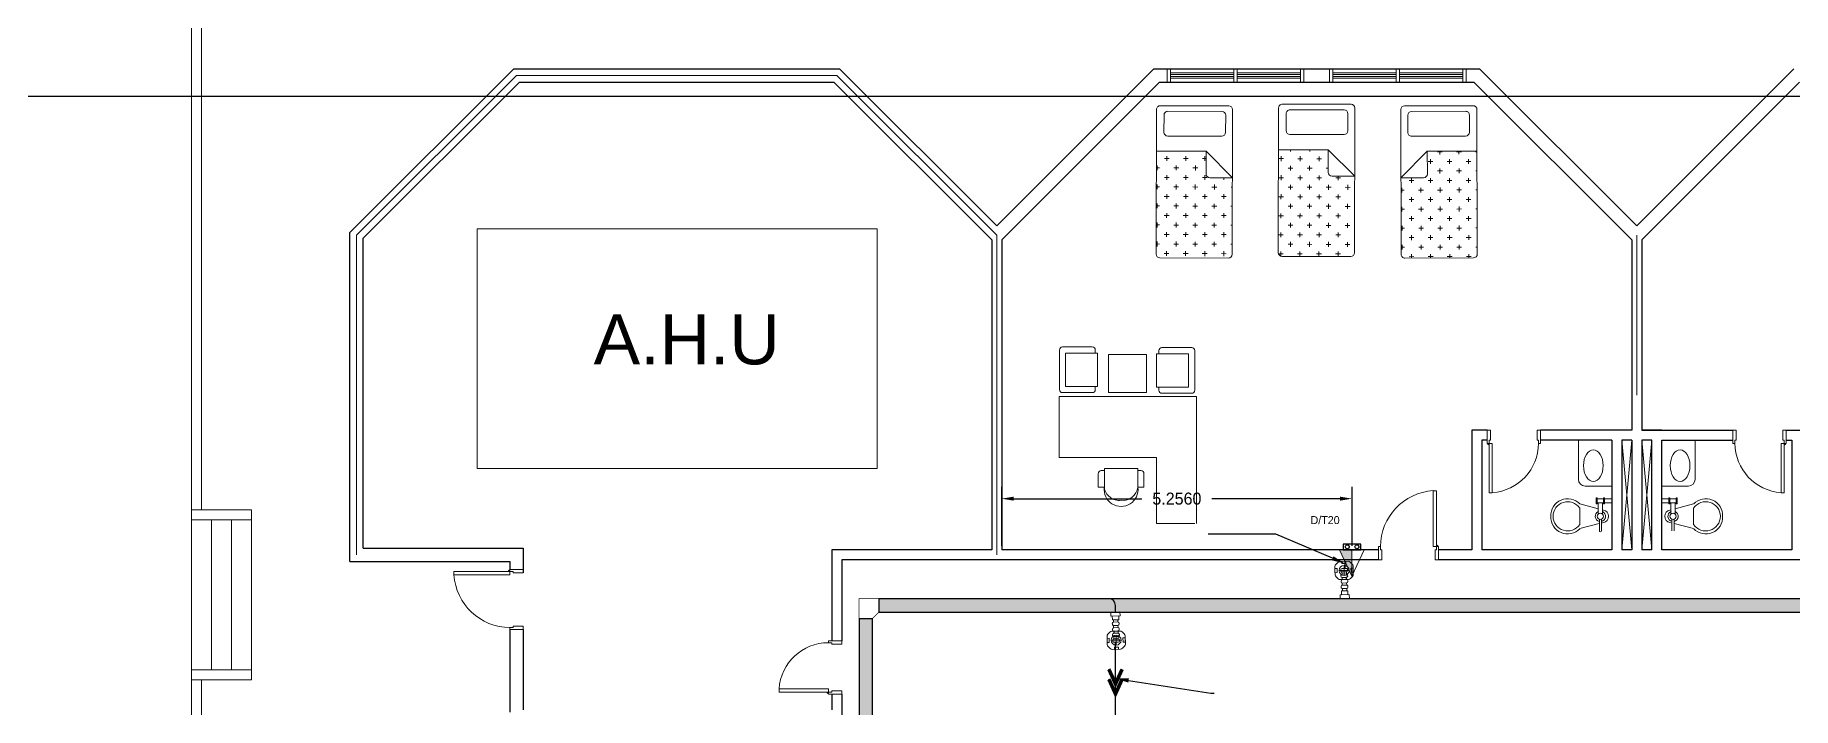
# Model space of a CAD drawing. Extents: x -3700 to 3801, y 313 to 399.
# Drawn here: x 2.98 to 29.34, y 367.9 to 378.01 of the extents above; entities that cross this region are included whole.
import ezdxf
from ezdxf import colors
from ezdxf.entities.mleader import LeaderData, LeaderLine
from ezdxf.enums import TextEntityAlignment as Align
from ezdxf.math import Vec2, Vec3

# ---------------------------------------------------------------- set-up
doc = ezdxf.new("R2010")
doc.units = 0
doc.header["$LTSCALE"] = 0.15
doc.linetypes.add('CONTINOUS', pattern=[0])
doc.layers.get('0').update_dxf_attribs({"color": 252})
doc.layers.get('Defpoints').update_dxf_attribs({"color": 252})
for name, color, linetype, lineweight in [('0 LEGEND', 140, 'Continuous', 0), ('anal', 252, 'Continuous', 20), ('DOOR', 252, 'Continuous', 20), ('EL-PULL BOX-50', 3, 'Continuous', 0), ('FUR', 252, 'Continuous', 9), ('T-STRUCTURED', 7, 'Continuous', 0), ('TMG-LC-ACCEORISE', 1, 'Continuous', 0), ('wall', 252, 'Continuous', 30)]:
    doc.layers.add(name, color=color, linetype=linetype, lineweight=lineweight)
for name, color, linetype in [('0 sockets', 252, 'Continuous'), ('0 sound', 252, 'Continuous'), ('0 WIRINF', 2, 'Continuous'), ('AUTOINCR', 7, 'Continuous'), ('bound', 252, 'Continuous'), ('CIRCUIT_PRO_LAYER', 7, 'Continuous'), ('CPTOOLS-TRAY', 1, 'Continuous')]:
    doc.layers.add(name, color=color, linetype=linetype)
doc.dimstyles.get("Standard").update_dxf_attribs({"dimtxt": 0.18, "dimasz": 0.18, "dimexe": 0.18, "dimexo": 0.0625, "dimgap": 0.09, "dimtad": 0, "dimtih": 1, "dimtoh": 1, "dimdec": 4, "dimzin": 0, "dimdsep": 46, "dimtxsty": 'Standard', "dimcen": 0.09, "dimadec": 0, "dimazin": 0, "dimtfac": 1, "dimtdec": 4, "dimtofl": 0, "dimtmove": 0, "dimatfit": 3, "dimfxl": 1, "dimtolj": 1, "dimtzin": 0, "dimarcsym": 0})

# ---------------------------------------------------------------- blocks, each defined once
blk = doc.blocks.new('A$C48FC3568')
at = {"layer": 'FUR'}
h = blk.add_hatch(dxfattribs=at)
h.set_pattern_fill('CROSS', color=256, scale=0.5, style=0)
h.set_pattern_definition([(0, (-34.60875, 58.23435), (0.125, -0.125), [0.0625, -0.1875]), (270, (-34.5775, 58.2656), (-0.125, -0.125), [0.0625, -0.1875])])
h.paths.add_polyline_path([(1.055, 0.703), (1.055, 1), (0.05, 1, 0.414214), (0, 0.95), (0, 0.05, 0.414214), (0.05, 0), (1.402, 0), (1.402, 0.653), (1.105, 0.653, -0.414214)])
for p, q in [((0, 0.95), (0, 0.05)), ((1.95, 1), (0.05, 1)), ((1.402, 0.653), (1.055, 1)), ((1.055, 1), (1.055, 0.703)), ((2, 0.05), (2, 0.95)), ((1.602, 0.859), (1.602, 0.15)), ((1.877, 0.909), (1.652, 0.909)), ((1.927, 0.15), (1.927, 0.859)), ((1.402, 0.653), (1.105, 0.653)), ((1.402, 0), (1.402, 0.653)), ((1.652, 0.1), (1.877, 0.1)), ((0.05, 0), (1.95, 0))]:
    blk.add_line(p, q, dxfattribs=at)
for centre, start, end in [((0.05, 0.95), 90, 180), ((1.95, 0.95), 360, 90), ((1.105, 0.703), 180, 270), ((1.652, 0.859), 90, 180), ((1.877, 0.859), 360, 90), ((0.05, 0.05), 180, 270), ((1.652, 0.15), 180, 270), ((1.877, 0.15), 270, 0), ((1.95, 0.05), 270, 360)]:
    blk.add_arc(centre, 0.05, start, end, dxfattribs=at)
blk = doc.blocks.new('D90')
at = {"layer": 'DOOR'}
for points in [[(0.03, 0.2), (0.03, 1.04), (0.078, 1.04), (0.078, 0.2)], [(0.03, 0.2), (0, 0.2), (0, 0), (0.05, 0), (0.05, 0.15), (0.03, 0.15)], [(0.87, 0.2), (0.9, 0.2), (0.9, 0), (0.85, 0), (0.85, 0.15), (0.87, 0.15)]]:
    blk.add_lwpolyline(points, close=True, dxfattribs=at)
blk.add_circle((0.02, 0.21), 0.01, dxfattribs=at)
blk.add_arc((0.025, 0.197), 0.845, 0.2218, 86.3889, dxfattribs=at)
blk = doc.blocks.new('D80')
at = {"layer": 'DOOR'}
for points in [[(0.03, 0.2), (0.03, 0.94), (0.078, 0.94), (0.078, 0.2)], [(0.03, 0.2), (0, 0.2), (0, 0), (0.05, 0), (0.05, 0.15), (0.03, 0.15)], [(0.77, 0.2), (0.8, 0.2), (0.8, 0), (0.75, 0), (0.75, 0.15), (0.77, 0.15)]]:
    blk.add_lwpolyline(points, close=True, dxfattribs=at)
blk.add_circle((0.02, 0.21), 0.01, dxfattribs=at)
blk.add_arc((0.03, 0.2), 0.74, 0, 86.2769, dxfattribs=at)
blk = doc.blocks.new('ARCH')
at = {"layer": 'anal'}
for p, q in [((5.325, 377.4), (5.325, 379.875)), ((5.475, 377.4), (5.475, 379.725)), ((5.325, 326.925), (5.325, 377.4)), ((5.475, 370.875), (5.475, 377.4)), ((10.2, 377.4), (7.8, 375)), ((7.8, 375), (10.2, 377.4)), ((15, 377.4), (10.2, 377.4)), ((10.2, 377.4), (15, 377.4)), ((17.4, 375), (15, 377.4)), ((15, 377.4), (17.4, 375)), ((19.958, 377.4), (19.958, 377.5)), ((19.958, 377.4), (19.958, 377.3)), ((20.008, 377.5), (20.008, 377.3)), ((20.008, 377.44), (20.958, 377.44)), ((20.008, 377.415), (20.958, 377.415)), ((20.008, 377.4), (20.008, 377.3)), ((20.008, 377.385), (20.958, 377.385)), ((20.008, 377.36), (20.958, 377.36)), ((20.958, 377.5), (20.958, 377.3)), ((21.008, 377.5), (21.008, 377.3)), ((21.008, 377.44), (21.958, 377.44)), ((21.008, 377.415), (21.958, 377.415)), ((21.008, 377.385), (21.958, 377.385)), ((21.008, 377.36), (21.958, 377.36)), ((21.958, 377.5), (21.958, 377.3)), ((21.958, 377.4), (21.958, 377.3)), ((22.008, 377.4), (22.008, 377.5)), ((22.008, 377.4), (22.008, 377.3)), ((22.392, 377.4), (22.392, 377.5)), ((22.392, 377.4), (22.392, 377.3)), ((22.442, 377.5), (22.442, 377.3)), ((23.392, 377.44), (22.442, 377.44)), ((23.392, 377.415), (22.442, 377.415)), ((22.442, 377.4), (22.442, 377.3)), ((23.392, 377.385), (22.442, 377.385)), ((23.392, 377.36), (22.442, 377.36)), ((23.392, 377.5), (23.392, 377.3)), ((23.442, 377.5), (23.442, 377.3)), ((24.392, 377.44), (23.442, 377.44)), ((24.392, 377.415), (23.442, 377.415)), ((24.392, 377.385), (23.442, 377.385)), ((24.392, 377.36), (23.442, 377.36)), ((24.392, 377.5), (24.392, 377.3)), ((24.392, 377.4), (24.392, 377.3)), ((24.442, 377.4), (24.442, 377.5)), ((24.442, 377.4), (24.442, 377.3)), ((7.8, 375), (7.8, 370.2)), ((7.8, 370.2), (7.8, 375)), ((17.4, 372.6), (17.4, 375)), ((17.4, 372.6), (17.4, 375)), ((17.4, 372.6), (17.4, 375)), ((17.4, 372.6), (17.4, 375)), ((17.4, 372.6), (17.4, 375)), ((17.4, 372.6), (17.4, 375)), ((17.4, 372.6), (17.4, 375)), ((17.4, 372.6), (17.4, 375)), ((17.4, 372.6), (17.4, 375)), ((17.4, 372.6), (17.4, 375)), ((17.4, 372.6), (17.4, 375)), ((17.4, 372.6), (17.4, 375)), ((17.4, 372.6), (17.4, 375)), ((17.4, 372.6), (17.4, 375)), ((17.4, 372.6), (17.4, 375)), ((17.4, 372.6), (17.4, 375)), ((17.4, 372.6), (17.4, 375)), ((17.4, 372.6), (17.4, 375)), ((17.4, 370.2), (17.4, 375)), ((17.4, 375), (17.4, 370.2)), ((27, 372.6), (27, 375)), ((27, 372.6), (27, 375)), ((27, 372.6), (27, 375)), ((27, 372.6), (27, 375)), ((27, 372.6), (27, 375)), ((27, 372.6), (27, 375)), ((27, 372.6), (27, 375)), ((27, 372.6), (27, 375)), ((27, 372.6), (27, 375)), ((27, 372.6), (27, 375)), ((27, 372.6), (27, 375)), ((27, 372.6), (27, 375)), ((27, 372.6), (27, 375)), ((27, 372.6), (27, 375)), ((27, 372.6), (27, 375)), ((27, 372.6), (27, 375)), ((27, 372.6), (27, 375)), ((27, 372.6), (27, 375)), ((26.775, 371.925), (26.925, 370.275)), ((26.925, 371.925), (26.775, 370.275)), ((27.075, 371.925), (27.225, 370.275)), ((27.225, 371.925), (27.075, 370.275)), ((5.325, 370.875), (6.225, 370.875)), ((5.325, 370.725), (6.225, 370.725)), ((5.325, 370.725), (5.625, 370.725)), ((5.325, 370.725), (5.325, 368.475)), ((5.625, 370.725), (5.625, 368.475)), ((5.925, 370.725), (5.925, 368.475)), ((6.225, 370.875), (6.225, 368.325)), ((6.225, 368.475), (5.325, 368.475)), ((6.225, 368.325), (5.325, 368.325)), ((5.475, 327.075), (5.475, 368.325))]:
    blk.add_line(p, q, dxfattribs=at)
blk.add_lwpolyline([(15.607, 375.099), (9.607, 375.099), (9.607, 371.499), (15.607, 371.499)], close=True, dxfattribs=at)
at = {"layer": 'bound', "color": 2}
blk.add_lwpolyline([(91.902, 377.348), (94.426, 377.348), (94.426, 312.722), (-14.994, 312.722), (-14.994, 377.09), (94.639, 377.09)], dxfattribs=at)
at = {"layer": 'FUR'}
for p, q in [((18.387, 373.323), (18.833, 373.323)), ((18.341, 372.98), (18.341, 373.277)), ((18.433, 373.232), (18.913, 373.232)), ((18.433, 372.98), (18.433, 373.232)), ((18.878, 373.232), (18.878, 373.277)), ((18.913, 372.98), (18.913, 373.232)), ((19.078, 373.211), (19.649, 373.211)), ((19.078, 373.211), (19.078, 372.64)), ((19.649, 373.211), (19.649, 372.64)), ((19.799, 372.971), (19.799, 373.222)), ((20.279, 373.222), (19.799, 373.222)), ((19.834, 373.222), (19.834, 373.268)), ((20.325, 373.313), (19.879, 373.313)), ((20.279, 372.971), (20.279, 373.222)), ((20.371, 372.971), (20.371, 373.268)), ((18.341, 372.98), (18.341, 372.683)), ((18.433, 372.98), (18.433, 372.729)), ((18.913, 372.98), (18.913, 372.729)), ((19.799, 372.971), (19.799, 372.719)), ((20.279, 372.971), (20.279, 372.719)), ((20.371, 372.971), (20.371, 372.673)), ((20.395, 372.579), (18.337, 372.579)), ((18.337, 372.579), (18.337, 371.665)), ((18.387, 372.637), (18.833, 372.637)), ((18.433, 372.729), (18.913, 372.729)), ((18.878, 372.729), (18.878, 372.683)), ((19.078, 372.64), (19.649, 372.64)), ((20.279, 372.719), (19.799, 372.719)), ((19.834, 372.719), (19.834, 372.673)), ((20.325, 372.628), (19.879, 372.628)), ((20.395, 370.674), (20.395, 372.579)), ((26.125, 371.335), (26.125, 371.925)), ((27.875, 371.335), (27.875, 371.925)), ((19.799, 371.665), (18.337, 371.665)), ((19.266, 371.5), (19.015, 371.5)), ((19.015, 371.216), (19.015, 371.5)), ((19.266, 371.5), (19.518, 371.5)), ((19.518, 371.216), (19.518, 371.5)), ((19.799, 371.665), (19.799, 370.674)), ((18.923, 371.216), (18.923, 371.42)), ((18.923, 371.216), (19.015, 371.216)), ((19.015, 371.466), (18.969, 371.466)), ((19.518, 371.466), (19.563, 371.466)), ((19.518, 371.216), (19.609, 371.216)), ((19.609, 371.216), (19.609, 371.42)), ((26.225, 371.235), (26.625, 371.235)), ((27.775, 371.235), (27.375, 371.235)), ((26.424, 370.893), (26.146, 370.965)), ((26.393, 371.058), (26.409, 371.058)), ((26.393, 370.965), (26.393, 371.058)), ((26.409, 370.965), (26.393, 370.965)), ((26.409, 371.058), (26.409, 370.965)), ((26.409, 371.043), (26.501, 371.043)), ((26.501, 370.981), (26.409, 370.981)), ((26.424, 370.981), (26.424, 370.815)), ((26.486, 370.814), (26.486, 370.981)), ((26.501, 371.058), (26.517, 371.058)), ((26.501, 370.965), (26.501, 371.058)), ((26.517, 370.965), (26.501, 370.965)), ((26.517, 371.058), (26.517, 370.965)), ((26.517, 371.043), (26.625, 371.043)), ((26.625, 370.981), (26.517, 370.981)), ((27.483, 371.043), (27.375, 371.043)), ((27.375, 370.981), (27.483, 370.981)), ((27.483, 371.058), (27.483, 370.965)), ((27.499, 371.058), (27.483, 371.058)), ((27.483, 370.965), (27.499, 370.965)), ((27.499, 370.965), (27.499, 371.058)), ((27.591, 371.043), (27.499, 371.043)), ((27.499, 370.981), (27.591, 370.981)), ((27.514, 370.814), (27.514, 370.981)), ((27.576, 370.981), (27.576, 370.815)), ((27.576, 370.893), (27.854, 370.965)), ((27.607, 371.058), (27.591, 371.058)), ((27.591, 371.058), (27.591, 370.965)), ((27.591, 370.965), (27.607, 370.965)), ((27.607, 370.965), (27.607, 371.058)), ((26.146, 370.657), (26.146, 370.904)), ((26.44, 370.564), (26.44, 370.737)), ((26.501, 370.687), (26.47, 370.679)), ((26.471, 370.737), (26.471, 370.564)), ((26.501, 370.873), (26.486, 370.877)), ((27.499, 370.873), (27.514, 370.877)), ((27.499, 370.687), (27.53, 370.679)), ((27.529, 370.737), (27.529, 370.564)), ((27.56, 370.564), (27.56, 370.737)), ((27.854, 370.657), (27.854, 370.904)), ((20.371, 370.674), (19.799, 370.674)), ((26.439, 370.671), (26.146, 370.595)), ((27.561, 370.671), (27.854, 370.595))]:
    blk.add_line(p, q, dxfattribs=at)
for centre in [(26.455, 370.78), (27.545, 370.78)]:
    blk.add_circle(centre, 0.0463, dxfattribs=at)
for centre, radius, start, end in [((18.387, 373.277), 0.0457, 90, 180), ((18.833, 373.277), 0.0457, 360, 90), ((19.879, 373.268), 0.0457, 90, 180), ((20.325, 373.268), 0.0457, 0, 90), ((18.387, 372.683), 0.0457, 180, 270), ((18.833, 372.683), 0.0457, 270, 360), ((19.879, 372.673), 0.0457, 180, 270), ((20.325, 372.673), 0.0457, 270, 0), ((18.969, 371.42), 0.0457, 90, 180), ((19.266, 371.182), 0.254, 172.4334, 7.5666), ((19.238, 371.244), 0.225, 187.1177, 277.1177), ((19.294, 371.244), 0.225, 262.8823, 352.8823), ((19.563, 371.42), 0.0457, 0, 90), ((26.225, 371.335), 0.1, 180, 270), ((27.775, 371.335), 0.1, 270, 360), ((25.963, 370.795), 0.25, 43.0172, 183.38), ((25.965, 370.779), 0.22, 34.5054, 179.7), ((28.037, 370.795), 0.25, 356.62, 136.9828), ((28.035, 370.779), 0.22, 0.3, 145.4946), ((25.963, 370.765), 0.25, 176.62, 316.9828), ((25.965, 370.781), 0.22, 180.3, 325.4946), ((26.455, 370.78), 0.0772, 113.4137, 258.1237), ((26.455, 370.78), 0.0772, 281.423, 67.1495), ((26.484, 370.78), 0.0942, 280.3889, 79.6111), ((27.516, 370.78), 0.0942, 100.3889, 259.6111), ((27.545, 370.78), 0.0772, 112.8505, 258.577), ((27.545, 370.78), 0.0772, 281.8763, 66.5863), ((28.037, 370.765), 0.25, 223.0172, 3.38), ((28.035, 370.781), 0.22, 214.5054, 359.7), ((26.455, 370.564), 0.0154, 180, 360)]:
    blk.add_arc(centre, radius, start, end, dxfattribs=at)
at = {"layer": 'FUR', "extrusion": (0, 0, -1)}
blk.add_ellipse((26.349, 371.541), major_axis=(0, 0.238), ratio=0.619046, start_param=3.141593, end_param=9.424778, dxfattribs=at)
at = {"layer": 'FUR'}
blk.add_ellipse((27.651, 371.541), major_axis=(0, 0.238), ratio=0.619046, start_param=3.141593, end_param=9.424778, dxfattribs=at)
at = {"layer": 'wall'}
for p, q in [((7.7, 375.041), (10.159, 377.5)), ((7.9, 374.959), (10.241, 377.3)), ((10.159, 377.5), (15.041, 377.5)), ((10.241, 377.3), (14.959, 377.3)), ((14.959, 377.3), (17.325, 374.934)), ((15.041, 377.5), (17.4, 375.141)), ((17.4, 375.141), (19.759, 377.5)), ((17.475, 374.934), (19.841, 377.3)), ((19.759, 377.5), (24.641, 377.5)), ((19.841, 377.3), (24.559, 377.3)), ((24.559, 377.3), (26.925, 374.934)), ((24.641, 377.5), (27, 375.141)), ((27, 375.141), (29.359, 377.5)), ((27.075, 374.934), (29.441, 377.3)), ((7.7, 370.1), (7.7, 375.041)), ((7.9, 370.3), (7.9, 374.959)), ((17.325, 374.934), (17.325, 370.275)), ((17.475, 374.934), (17.475, 370.275)), ((26.925, 374.934), (26.925, 372.075)), ((27.075, 374.934), (27.075, 372.075)), ((24.525, 372.075), (24.525, 370.275)), ((24.756, 372.075), (24.525, 372.075)), ((26.925, 372.075), (25.556, 372.075)), ((26.925, 372.075), (26.625, 372.075)), ((27.375, 372.075), (27.075, 372.075)), ((27.075, 372.075), (28.444, 372.075)), ((29.244, 372.075), (29.475, 372.075)), ((24.675, 371.925), (24.675, 370.275)), ((24.756, 371.925), (24.675, 371.925)), ((26.625, 371.925), (25.556, 371.925)), ((26.625, 371.925), (26.625, 370.275)), ((26.775, 371.925), (26.775, 370.275)), ((26.925, 371.925), (26.775, 371.925)), ((26.925, 371.925), (26.925, 370.275)), ((27.225, 371.925), (27.075, 371.925)), ((27.075, 371.925), (27.075, 370.275)), ((27.225, 370.275), (27.225, 371.925)), ((27.375, 370.275), (27.375, 371.925)), ((27.375, 371.925), (28.444, 371.925)), ((29.244, 371.925), (29.325, 371.925)), ((29.325, 371.925), (29.325, 370.275)), ((7.9, 370.3), (10.3, 370.3)), ((10.3, 370.3), (10.3, 369.93)), ((17.325, 370.275), (14.925, 370.275)), ((14.925, 370.275), (14.925, 368.912)), ((23.127, 370.275), (17.475, 370.275)), ((24.525, 370.275), (24.027, 370.275)), ((26.625, 370.275), (24.675, 370.275)), ((26.925, 370.275), (26.775, 370.275)), ((27.225, 370.275), (27.075, 370.275)), ((29.325, 370.275), (27.375, 370.275)), ((7.7, 370.1), (10.1, 370.1)), ((10.1, 370.1), (10.1, 369.98)), ((17.4, 370.125), (15.075, 370.125)), ((15.075, 370.125), (15.075, 368.912)), ((23.127, 370.125), (17.325, 370.125)), ((29.973, 370.125), (24.027, 370.125)), ((30.023, 370.125), (27.075, 370.125)), ((10.1, 369.08), (10.1, 367.841)), ((10.3, 369.08), (10.3, 367.875)), ((14.925, 368.112), (14.925, 367.875)), ((15.075, 368.112), (15.075, 367.725))]:
    blk.add_line(p, q, dxfattribs=at)
at = {"layer": 'DOOR', "xscale": -1}
for name, p, rotation in [('D80', (24.756, 372.075), 180), ('D90', (10.3, 369.98), 90)]:
    blk.add_blockref(name, p, dxfattribs=dict(at, rotation=rotation))
at = {"layer": 'DOOR'}
for p, rotation in [((29.244, 372.075), 179.9999999999999), ((15.075, 368.112), 90)]:
    blk.add_blockref('D80', p, dxfattribs=dict(at, rotation=rotation))
at = {"layer": 'DOOR', "xscale": -1}
blk.add_blockref('D90', (24.027, 370.125), dxfattribs=at)
at = {"layer": 'FUR'}
for p, xscale, yscale, zscale, rotation in [((19.791, 374.66), -1.142857142856969, 1.142857142856997, 1.142857142856983, 269.8740982340422), ((21.624, 374.683), -1.142857142856969, 1.142857142856997, 1.142857142856983, 269.8740982340422), ((24.609, 374.66), 1.142857142856969, 1.142857142856969, 1.142857142856969, 90.12590176595786)]:
    blk.add_blockref('A$C48FC3568', p, dxfattribs=dict(at, xscale=xscale, yscale=yscale, zscale=zscale, rotation=rotation))
at = {"layer": 'anal', "insert": (11.354, 373.811), "char_height": 0.75, "width": 4.8, "attachment_point": 1}
blk.add_mtext('{\\fArial|b0|i0|c0|p34;A.H.U}', dxfattribs=at)
blk = doc.blocks.new('DAR-DB112-B1-TI0003_dwg__U74-18406553-LEGEND')
at = {"layer": 'T-STRUCTURED'}
blk.add_hatch(color=256, dxfattribs=at).paths.add_polyline_path([(0, 0), (0, 295), (-138, 295)])
blk.add_line((0, 295), (0, 0), dxfattribs=at)
at = {"layer": 'T-STRUCTURED', "flags": 128}
blk.add_lwpolyline([(138, 295), (0, 0), (-138, 295)], close=True, dxfattribs=at)
blk = doc.blocks.new('data and tele')
h = blk.add_hatch()
h.set_pattern_fill('ANGLE', color=3)
h.set_pattern_definition([(0, (0, 0), (0, 6.985), [5.08, -1.905]), (90, (0, 0), (-6.985, 4e-16), [5.08, -1.905])])
h.paths.add_polyline_path([(0.106, 0.047, 1), (0.046, 0.047, 1)])
at = {"color": 3}
blk.add_lwpolyline([(-0.129, 0), (0.136, 0), (0.136, 0.086), (-0.129, 0.086)], close=True, dxfattribs=at)
for centre in [(-0.069, 0.047), (0.076, 0.047)]:
    blk.add_circle(centre, 0.03, dxfattribs=at)
at = {"xscale": 0.001331826653845942, "yscale": 0.001331826653845942, "zscale": 0.001331826653845942}
blk.add_blockref('DAR-DB112-B1-TI0003_dwg__U74-18406553-LEGEND', (0, -0.392), dxfattribs=at)
blk = doc.blocks.new('*U150')
at = {"color": 0, "const_width": 0.01}
for points in [[(-0.1, 0.2), (-0.1, 0.25)], [(0.1, 0.2), (0.1, 0.25)], [(0.25, 0.1), (0.2, 0.1)], [(0.25, -0.1), (0.2, -0.1)]]:
    blk.add_lwpolyline(points, dxfattribs=at)
at = {"layer": 'CIRCUIT_PRO_LAYER', "color": 0, "const_width": 0.01}
blk.add_lwpolyline([(-0.1, -0.1), (-0.1, 0.2), (0.1, 0.2), (0.2, 0.1), (0.2, -0.1)], close=True, dxfattribs=at)
blk = doc.blocks.new('*U151')
at = {"layer": 'CPTOOLS-TRAY'}
h = blk.add_hatch(color=0, dxfattribs=at)
h.dxf.hatch_style = 1
h.paths.add_polyline_path([(0.1, 47.932), (-0.1, 47.932), (-0.1, 0), (0.1, 0)])
at = {"layer": 'CPTOOLS-TRAY', "color": 0}
blk.add_lwpolyline([(0.1, 47.932), (-0.1, 47.932), (-0.1, 0), (0.1, 0)], close=True, dxfattribs=at)
blk = doc.blocks.new('*U152')
at = {"layer": 'CPTOOLS-TRAY'}
h = blk.add_hatch(color=0, dxfattribs=at)
h.dxf.hatch_style = 1
h.paths.add_polyline_path([(0.1, 28.481), (-0.1, 28.481), (-0.1, 0), (0.1, 0)])
at = {"layer": 'CPTOOLS-TRAY', "color": 0}
blk.add_lwpolyline([(0.1, 28.481), (-0.1, 28.481), (-0.1, 0), (0.1, 0)], close=True, dxfattribs=at)
blk = doc.blocks.new('X4I0P7S6Y6')
at = {"layer": '0 sound', "color": 0}
for name, p, rotation in [('*U150', (15.435, 369.443), 270), ('*U151', (63.566, 369.443), 90), ('*U152', (15.435, 369.243), 180)]:
    blk.add_blockref(name, p, dxfattribs=dict(at, rotation=rotation))
blk = doc.blocks.new('JUNCTION BOX 2')
at = {"layer": 'TMG-LC-ACCEORISE', "color": 1, "ltscale": 0.4}
blk.add_lwpolyline([(-27, -85), (27, -85, 0.198912), (40, -79), (54, -66, 0.198912), (59, -53), (59, 2, 0.198912), (54, 15), (40, 28, 0.198912), (27, 34), (-27, 34, 0.198912), (-40, 28), (-54, 15, 0.198912), (-60, 2), (-60, -25), (-60, -53, 0.198912), (-54, -66), (-40, -79, 0.198912)], format="xyb", close=True, dxfattribs=at)
for points in [[(-14, 34), (12, 34), (12, 20), (-14, 20)], [(-60, -12), (-60, -39), (-45, -39), (-45, -12)], [(-14, -85), (12, -85), (12, -71), (-14, -71)], [(59, -12), (59, -39), (45, -39), (45, -12)]]:
    blk.add_lwpolyline(points, close=True, dxfattribs=at)
at = {"layer": 'TMG-LC-ACCEORISE', "color": 1}
for points in [[(0, 7), (0, -58)], [(-32, -25), (32, -25)]]:
    blk.add_lwpolyline(points, dxfattribs=at)
blk.add_circle((0, -25), 32.2, dxfattribs=at)
blk = doc.blocks.new('EMT CON. ADAPTER')
at = {"linetype": 'CONTINOUS'}
for points in [[(-60, 25), (-60, -25), (-30, -25), (-30, 25)], [(0, 35), (-30, 35), (-30, -35), (0, -35)]]:
    blk.add_lwpolyline(points, close=True, dxfattribs=at)
blk = doc.blocks.new('WERG')
at = {"layer": '0 LEGEND', "color": 1, "ltscale": 0.05}
for p, q in [((-43, 16), (-43, -16)), ((-27, 26), (-33, 26)), ((-17, 17), (0, 17)), ((-17, -16), (-17, 16)), ((-33, -26), (-27, -26)), ((-17, -17), (0, -17))]:
    blk.add_line(p, q, dxfattribs=at)
for centre, start, end in [((-33, 16), 90.0002, 180.0002), ((-27, 16), 0.0002, 90.0002), ((-33, -16), 180.0002, 270.0002), ((-27, -16), 270.0002, 0.0002)]:
    blk.add_arc(centre, 10, start, end, dxfattribs=at)
blk = doc.blocks.new('*U175')
at = {"layer": '0 LEGEND', "ltscale": 0.05}
for p in [(-189, 0), (-146, 0), (-103, 0), (-60, 0)]:
    blk.add_blockref('WERG', p, dxfattribs=at)
at = {"layer": '0 LEGEND', "ltscale": 0.05, "xscale": -1, "rotation": 180}
blk.add_blockref('EMT CON. ADAPTER', (0, 0), dxfattribs=at)
blk = doc.blocks.new('dd')
at = {"layer": 'EL-PULL BOX-50', "xscale": -0.001952159549914251, "yscale": 0.001952159549914252, "zscale": 0.001952159549914252, "rotation": 270.4385235983306}
blk.add_blockref('*U175', (0, 0), dxfattribs=at)
at = {"layer": 'EL-PULL BOX-50', "extrusion": (-0.000106033, 0.013854, 0.999904), "xscale": -0.002296658294016838, "yscale": 0.002296658294016836, "zscale": 0.002296658294016828, "rotation": 0.4385656867152221}
blk.add_blockref('JUNCTION BOX 2', (0.003, -0.365, -0.001), dxfattribs=at)
blk = doc.blocks.new('*U210')
at = {"layer": '0 sound', "color": 3}
blk.add_blockref('data and tele', (22.727, 370.275), dxfattribs=at)
blk = doc.blocks.new('*D218')
at = {"layer": '0 sound', "color": 0, "lineweight": -2, "transparency": 16777216}
for p, q in [((17.475, 370.337), (17.475, 371.225)), ((22.731, 370.337), (22.731, 371.225)), ((17.655, 371.045), (19.578, 371.045)), ((22.551, 371.045), (20.628, 371.045))]:
    blk.add_line(p, q, dxfattribs=at)
at = {"layer": '0 sound', "color": 0, "transparency": 16777216}
for points in [[(17.655, 371.075), (17.655, 371.015), (17.475, 371.045)], [(22.551, 371.075), (22.551, 371.015), (22.731, 371.045)]]:
    blk.add_solid(points, dxfattribs=at)
at = {"layer": 'Defpoints', "color": 0, "transparency": 16777216}
for p in [(17.475, 371.045), (17.475, 370.275), (22.731, 370.275)]:
    blk.add_point(p, dxfattribs=at)
at = {"layer": '0 sound', "color": 0, "transparency": 16777216, "insert": (20.103, 371.045), "char_height": 0.18, "attachment_point": 5}
blk.add_mtext('\\A1;5.2560', dxfattribs=at)
blk = doc.blocks.new('ds')
h = blk.add_hatch(color=2)
h.dxf.hatch_style = 1
h.paths.add_polyline_path([(0.259, 0.079), (0.245, 0.11), (0, 0), (0.245, -0.11), (0.259, -0.079), (0.084, 0)])
at = {"layer": '0 sockets', "color": 3}
for points in [[(0.245, -0.11), (0, 0), (0.245, 0.11)], [(0.259, -0.079), (0.084, 0), (0.259, 0.079)], [(0.259, 0.079), (0.245, 0.11)], [(0.259, -0.079), (0.245, -0.11)]]:
    blk.add_lwpolyline(points, dxfattribs=at)
blk = doc.blocks.new('qa')
h = blk.add_hatch(color=1)
h.dxf.hatch_style = 1
h.paths.add_polyline_path([(0.259, 0.079), (0.245, 0.11), (0, 0), (0.245, -0.11), (0.259, -0.079), (0.084, 0)])
h.paths.add_polyline_path([(0.408, 0.079), (0.394, 0.11), (0.149, 0), (0.394, -0.11), (0.408, -0.079), (0.233, 0)])
h = blk.add_hatch(color=1)
h.dxf.hatch_style = 1
h.paths.add_polyline_path([(0.259, 0.079), (0.245, 0.11), (0, 0), (0.245, -0.11), (0.259, -0.079), (0.084, 0)])
at = {"layer": '0 sockets', "color": 3}
for p in [(0, 0), (0.149, 0)]:
    blk.add_blockref('ds', p, dxfattribs=at)

msp = doc.modelspace()

# ---------------------------------------------------------------- linework, layer by layer
at = {"layer": '0 sockets', "color": 3}
for points in [[(22.62196, 370.10839), (22.62196, 369.99687)], [(22.62196, 369.54463), (22.62196, 369.54292)], [(19.18118, 367.26111), (19.18118, 368.89064)]]:
    msp.add_lwpolyline(points, dxfattribs=at)
msp.add_lwpolyline([(19.18118, 369.34288), (19.18118, 369.44292, 0.41421356), (19.08118, 369.54292), (18.64933, 369.54292)], format="xyb", dxfattribs=at)

# ---------------------------------------------------------------- block references
msp.add_blockref('ARCH', (0, 0), dxfattribs=at)
at = {"layer": '0 sound', "color": 3}
for name, p in [('data and tele', (22.72734, 370.275)), ('*U210', (0, 0))]:
    msp.add_blockref(name, p, dxfattribs=at)
for name, p, rotation in [('dd', (22.62196, 369.54459), 180.9624613850057), ('dd', (19.18118, 369.34292), 0.962461385005776), ('qa', (19.18118, 368.07587), 90)]:
    msp.add_blockref(name, p, dxfattribs=dict(at, rotation=rotation))
at = {"layer": '0 sound', "color": 1}
msp.add_blockref('X4I0P7S6Y6', (0, 0), dxfattribs=at)

# ---------------------------------------------------------------- texts
at = {"layer": 'AUTOINCR', "color": 1}
msp.add_text('D/T20', height=0.12, dxfattribs=at).set_placement((22.54421, 370.62745), align=Align.BOTTOM_RIGHT)

# ---------------------------------------------------------------- dimensions: what is measured, and where the dimension line sits
at = {"layer": '0 sound', "color": 3}
dim = msp.add_linear_dim(base=(17.475, 371.0452), p1=(22.73103, 370.275), p2=(17.475, 370.275), dimstyle='Standard', dxfattribs=at)
dim.commit()
dim.dimension.update_dxf_attribs({"geometry": '*D218', "text_midpoint": (20.10302, 371.0452)})

# ---------------------------------------------------------------- leaders
at = {"layer": '0 WIRINF', "color": 3}
ml = msp.add_multileader_mtext('Standard', dxfattribs=at)
ml.set_content(' UTP CAT6 CABLE\\P?20 MM EXPOSED UPVC COND\\PTYPICAL', color=3)
ml.set_leader_properties()
ml.build(insert=Vec2(0, 0))
ml.multileader.update_dxf_attribs({"text_right_attachment_type": 6, "dogleg_length": 0.05, "arrow_head_size": 0.2})
ctx = ml.context
ctx.base_point, ctx.char_height, ctx.arrow_head_size, ctx.landing_gap_size = Vec3(20.33417, 370.54632), 0.05, 0.2, 0.01
ctx.right_attachment, ctx.text_align_type = 6, 2
notes = []
notes.append((ctx, [(0, (1, 1, 0), (21.5875, 370.51132), (-1, 0), 0.05, [(0, [(22.62196, 370.07154)], 0, [])])]))
ctx.mtext.insert, ctx.mtext.width, ctx.mtext.alignment, ctx.mtext.flow_direction = Vec3(21.5275, 370.57132), 3712.5, 3, 5
ml = msp.add_multileader_mtext('Standard', dxfattribs=at)
ml.set_content(' UTP CAT6 CABLE\\P?20 MM EXPOSED UPVC COND\\PTYPICAL', color=3)
ml.set_leader_properties()
ml.build(insert=Vec2(0, 0))
ml.multileader.update_dxf_attribs({"text_right_attachment_type": 6, "dogleg_length": 0.05, "arrow_head_size": 0.2})
ctx = ml.context
ctx.base_point, ctx.char_height, ctx.arrow_head_size, ctx.landing_gap_size = Vec3(20.66212, 368.12643), 0.05, 0.2, 0.01
ctx.right_attachment = 6
notes.append((ctx, [(0, (1, 1, 0), (20.61212, 368.12643), (1, 0), 0.05, [(0, [(19.18118, 368.34665)], 0, [])])]))
ctx.mtext.insert, ctx.mtext.width, ctx.mtext.flow_direction = Vec3(20.67212, 368.15143), 3712.5, 5
for ctx, leaders in notes:
    for number, flags, end, landing, length, lines in leaders:
        leader = LeaderData()
        leader.index, (leader.has_last_leader_line, leader.has_dogleg_vector, leader.attachment_direction) = number, flags
        leader.last_leader_point, leader.dogleg_vector, leader.dogleg_length = Vec3(end), Vec3(landing), length
        for number, points, colour, breaks in lines:
            line = LeaderLine()
            line.index, line.vertices, line.color, line.breaks = number, Vec3.list(points), colors.encode_raw_color(colour), breaks
            leader.lines.append(line)
        ctx.leaders.append(leader)

doc.saveas('drawing.dxf')
